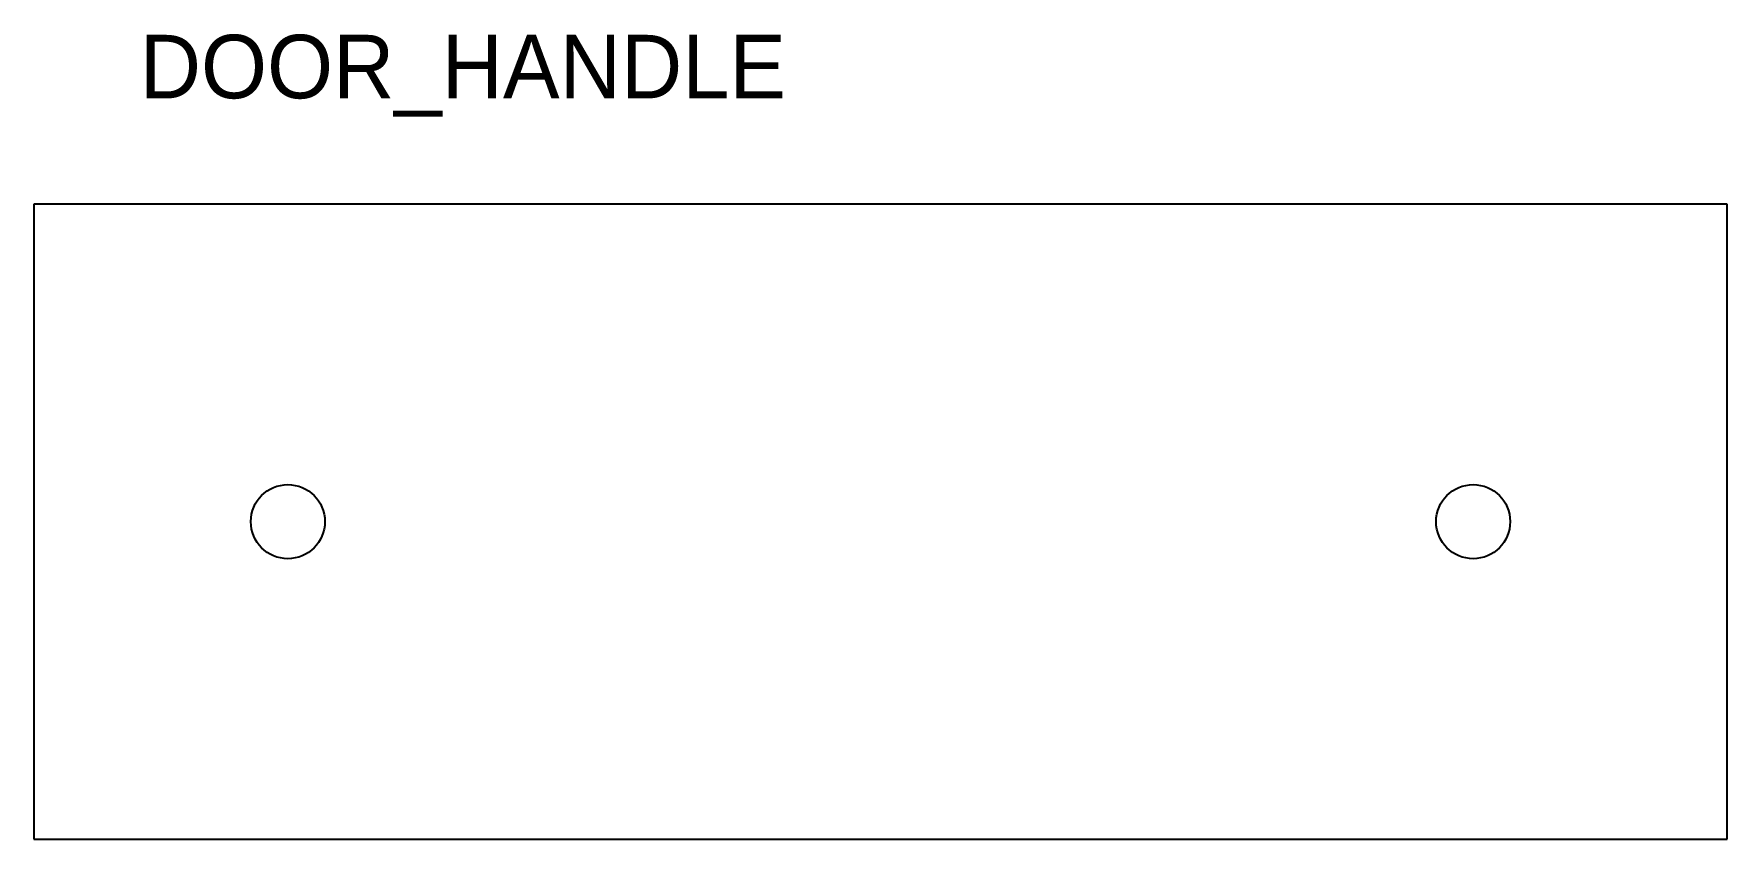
# Model space of a CAD drawing. Extents: x 0 to 80, y 0 to 38.
import ezdxf

# ---------------------------------------------------------------- set-up
doc = ezdxf.new("R2010")
doc.units = 0
doc.layers.add('CUT', color=1, linetype='CONTINUOUS')
doc.layers.add('TEXT', color=7, linetype='CONTINUOUS')

msp = doc.modelspace()

# ---------------------------------------------------------------- linework, layer by layer
at = {"layer": 'CUT'}
for p, q in [((80, 30), (0, 30)), ((0, 30), (0, 0)), ((80, 0), (80, 30)), ((0, 0), (80, 0))]:
    msp.add_line(p, q, dxfattribs=at)
for centre in [(12, 15), (68, 15)]:
    msp.add_circle(centre, 1.75, dxfattribs=at)

# ---------------------------------------------------------------- texts
at = {"layer": 'TEXT'}
msp.add_text('DOOR_HANDLE', height=3, dxfattribs=at).set_placement((5, 35))

doc.saveas('drawing.dxf')
